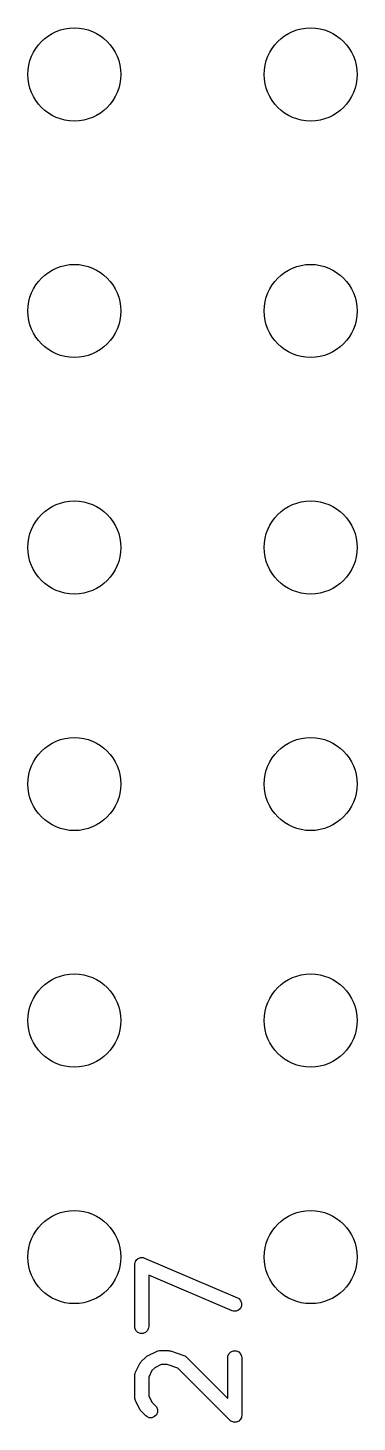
# Model space of a CAD drawing. Extents: x 0.58 to 7.69, y -5.21 to -0.56.
# Drawn here: x 4.615 to 4.754, y -3.662 to -3.072 of the extents above; entities that cross this region are included whole.
import ezdxf

# ---------------------------------------------------------------- set-up
doc = ezdxf.new("R2010")
doc.units = 0
doc.header["$MEASUREMENT"] = 0
doc.layers.add('BLACK', color=7, linetype='CONTINUOUS')

msp = doc.modelspace()

# ---------------------------------------------------------------- linework, layer by layer
at = {"layer": 'BLACK', "linetype": 'CONTINUOUS'}
for p, q in [((4.65984, -3.59508), (4.65989, -3.59451)), ((4.65984, -3.62133), (4.65984, -3.59508)), ((4.65989, -3.59451), (4.6599, -3.59449)), ((4.6599, -3.59447), (4.66012, -3.59396)), ((4.6599, -3.59449), (4.6599, -3.59447)), ((4.66012, -3.59396), (4.66033, -3.59344)), ((4.66033, -3.59344), (4.66035, -3.59343)), ((4.66035, -3.59341), (4.66075, -3.59302)), ((4.66035, -3.59343), (4.66035, -3.59341)), ((4.66075, -3.59302), (4.66115, -3.59263)), ((4.66115, -3.59263), (4.66116, -3.59262)), ((4.66116, -3.59262), (4.66118, -3.59261)), ((4.66118, -3.59261), (4.6617, -3.5924)), ((4.6617, -3.5924), (4.66221, -3.59219)), ((4.66221, -3.59219), (4.66223, -3.59219)), ((4.66223, -3.59219), (4.66225, -3.59218)), ((4.66225, -3.59218), (4.66281, -3.59219)), ((4.66281, -3.59219), (4.66336, -3.59219)), ((4.66336, -3.59219), (4.66338, -3.59219)), ((4.66338, -3.59219), (4.6634, -3.59219)), ((4.6634, -3.59219), (4.66395, -3.59237)), ((4.66395, -3.59237), (4.70332, -3.60924)), ((4.701, -3.61467), (4.66574, -3.59956)), ((4.66574, -3.59956), (4.66574, -3.62133)), ((4.70332, -3.60924), (4.70383, -3.60952)), ((4.70383, -3.60952), (4.70463, -3.61035)), ((4.70505, -3.61257), (4.70459, -3.61363)), ((4.70463, -3.61035), (4.70506, -3.61142)), ((4.70506, -3.61142), (4.70505, -3.61257)), ((4.70155, -3.61485), (4.701, -3.61467)), ((4.7027, -3.61486), (4.70155, -3.61485)), ((4.70377, -3.61443), (4.7027, -3.61486)), ((4.70459, -3.61363), (4.70377, -3.61443)), ((4.65989, -3.62191), (4.65984, -3.62133)), ((4.66033, -3.62297), (4.65989, -3.62191)), ((4.66115, -3.62379), (4.66033, -3.62297)), ((4.66221, -3.62423), (4.66115, -3.62379)), ((4.66336, -3.62423), (4.66221, -3.62423)), ((4.66443, -3.62379), (4.66336, -3.62423)), ((4.66524, -3.62297), (4.66443, -3.62379)), ((4.66568, -3.62191), (4.66524, -3.62297)), ((4.66574, -3.62133), (4.66568, -3.62191)), ((4.66015, -3.64063), (4.66202, -3.63688)), ((4.66202, -3.63688), (4.66218, -3.63663)), ((4.66218, -3.63663), (4.66221, -3.63656)), ((4.66221, -3.63656), (4.66227, -3.63648)), ((4.66227, -3.63648), (4.66233, -3.63639)), ((4.66233, -3.63639), (4.66239, -3.63634)), ((4.66239, -3.63634), (4.66257, -3.63612)), ((4.66257, -3.63612), (4.66445, -3.63424)), ((4.66445, -3.63424), (4.66468, -3.63405)), ((4.66468, -3.63405), (4.66473, -3.634)), ((4.66473, -3.634), (4.66482, -3.63394)), ((4.66482, -3.63394), (4.6649, -3.63387)), ((4.6649, -3.63387), (4.66497, -3.63384)), ((4.66497, -3.63384), (4.66522, -3.63369)), ((4.66522, -3.63369), (4.66897, -3.63181)), ((4.66897, -3.63181), (4.66951, -3.63161)), ((4.66951, -3.63161), (4.66961, -3.6316)), ((4.66961, -3.6316), (4.66971, -3.63156)), ((4.66971, -3.63156), (4.67029, -3.6315)), ((4.67029, -3.6315), (4.67404, -3.6315)), ((4.67404, -3.6315), (4.67433, -3.63153)), ((4.67433, -3.63153), (4.67441, -3.63152)), ((4.67441, -3.63152), (4.67451, -3.63155)), ((4.67451, -3.63155), (4.67461, -3.63156)), ((4.67461, -3.63156), (4.67468, -3.63159)), ((4.67468, -3.63159), (4.67497, -3.63165)), ((4.67497, -3.63165), (4.68059, -3.63353)), ((4.68059, -3.63353), (4.68112, -3.63376)), ((4.68112, -3.63376), (4.6812, -3.63383)), ((4.6812, -3.63383), (4.6813, -3.63387)), ((4.6813, -3.63387), (4.68175, -3.63424)), ((4.68175, -3.63424), (4.69921, -3.6517)), ((4.69921, -3.63445), (4.69926, -3.63388)), ((4.69921, -3.6517), (4.69921, -3.63445)), ((4.69926, -3.63388), (4.6997, -3.63281)), ((4.6997, -3.63281), (4.70052, -3.632)), ((4.70052, -3.632), (4.70158, -3.63156)), ((4.70158, -3.63156), (4.70273, -3.63156)), ((4.70273, -3.63156), (4.7038, -3.632)), ((4.7038, -3.632), (4.70461, -3.63281)), ((4.70461, -3.63281), (4.70505, -3.63388)), ((4.70505, -3.63388), (4.70511, -3.63445)), ((4.70511, -3.63445), (4.70511, -3.65883)), ((4.65984, -3.64195), (4.65989, -3.64138)), ((4.65984, -3.65133), (4.65984, -3.64195)), ((4.65989, -3.64138), (4.65993, -3.64128)), ((4.65993, -3.64128), (4.65994, -3.64117)), ((4.65994, -3.64117), (4.66015, -3.64063)), ((4.66709, -3.63995), (4.66574, -3.64265)), ((4.66574, -3.64265), (4.66574, -3.65063)), ((4.66829, -3.63876), (4.66709, -3.63995)), ((4.67098, -3.63741), (4.66829, -3.63876)), ((4.67356, -3.63741), (4.67098, -3.63741)), ((4.67807, -3.63891), (4.67356, -3.63741)), ((4.70007, -3.66091), (4.67807, -3.63891)), ((4.65989, -3.6519), (4.65984, -3.65133)), ((4.65993, -3.652), (4.65989, -3.6519)), ((4.65994, -3.65211), (4.65993, -3.652)), ((4.66015, -3.65265), (4.65994, -3.65211)), ((4.66202, -3.6564), (4.66015, -3.65265)), ((4.66574, -3.65063), (4.66709, -3.65333)), ((4.66709, -3.65333), (4.66863, -3.65486)), ((4.66218, -3.65664), (4.66202, -3.6564)), ((4.66221, -3.65672), (4.66218, -3.65664)), ((4.66227, -3.6568), (4.66221, -3.65672)), ((4.66233, -3.65689), (4.66227, -3.6568)), ((4.66239, -3.65694), (4.66233, -3.65689)), ((4.66257, -3.65716), (4.66239, -3.65694)), ((4.66445, -3.65904), (4.66257, -3.65716)), ((4.6649, -3.65941), (4.66445, -3.65904)), ((4.66596, -3.65985), (4.6649, -3.65941)), ((4.66711, -3.65985), (4.66596, -3.65985)), ((4.66818, -3.65941), (4.66711, -3.65985)), ((4.66899, -3.65859), (4.66818, -3.65941)), ((4.66863, -3.65486), (4.66899, -3.65531)), ((4.66899, -3.65531), (4.66943, -3.65637)), ((4.66943, -3.65753), (4.66899, -3.65859)), ((4.66943, -3.65637), (4.66943, -3.65753)), ((4.70461, -3.66047), (4.7038, -3.66128)), ((4.70493, -3.65971), (4.70461, -3.66047)), ((4.70505, -3.6594), (4.70493, -3.65971)), ((4.70511, -3.65883), (4.70505, -3.6594)), ((4.70052, -3.66128), (4.70007, -3.66091)), ((4.70127, -3.66159), (4.70052, -3.66128)), ((4.70158, -3.66172), (4.70127, -3.66159)), ((4.70273, -3.66172), (4.70158, -3.66172)), ((4.70158, -3.66172), (4.70158, -3.66172)), ((4.7038, -3.66128), (4.70273, -3.66172))]:
    msp.add_line(p, q, dxfattribs=at)
at = {"layer": 'BLACK'}
for centre in [(4.63425, -3.09195), (4.73425, -3.09195), (4.63425, -3.19195), (4.73425, -3.19195), (4.63425, -3.29195), (4.73425, -3.29195), (4.63425, -3.39195), (4.73425, -3.39195), (4.63425, -3.49195), (4.73425, -3.49195), (4.63425, -3.59195), (4.73425, -3.59195)]:
    msp.add_circle(centre, 0.01969, dxfattribs=at)

doc.saveas('drawing.dxf')
